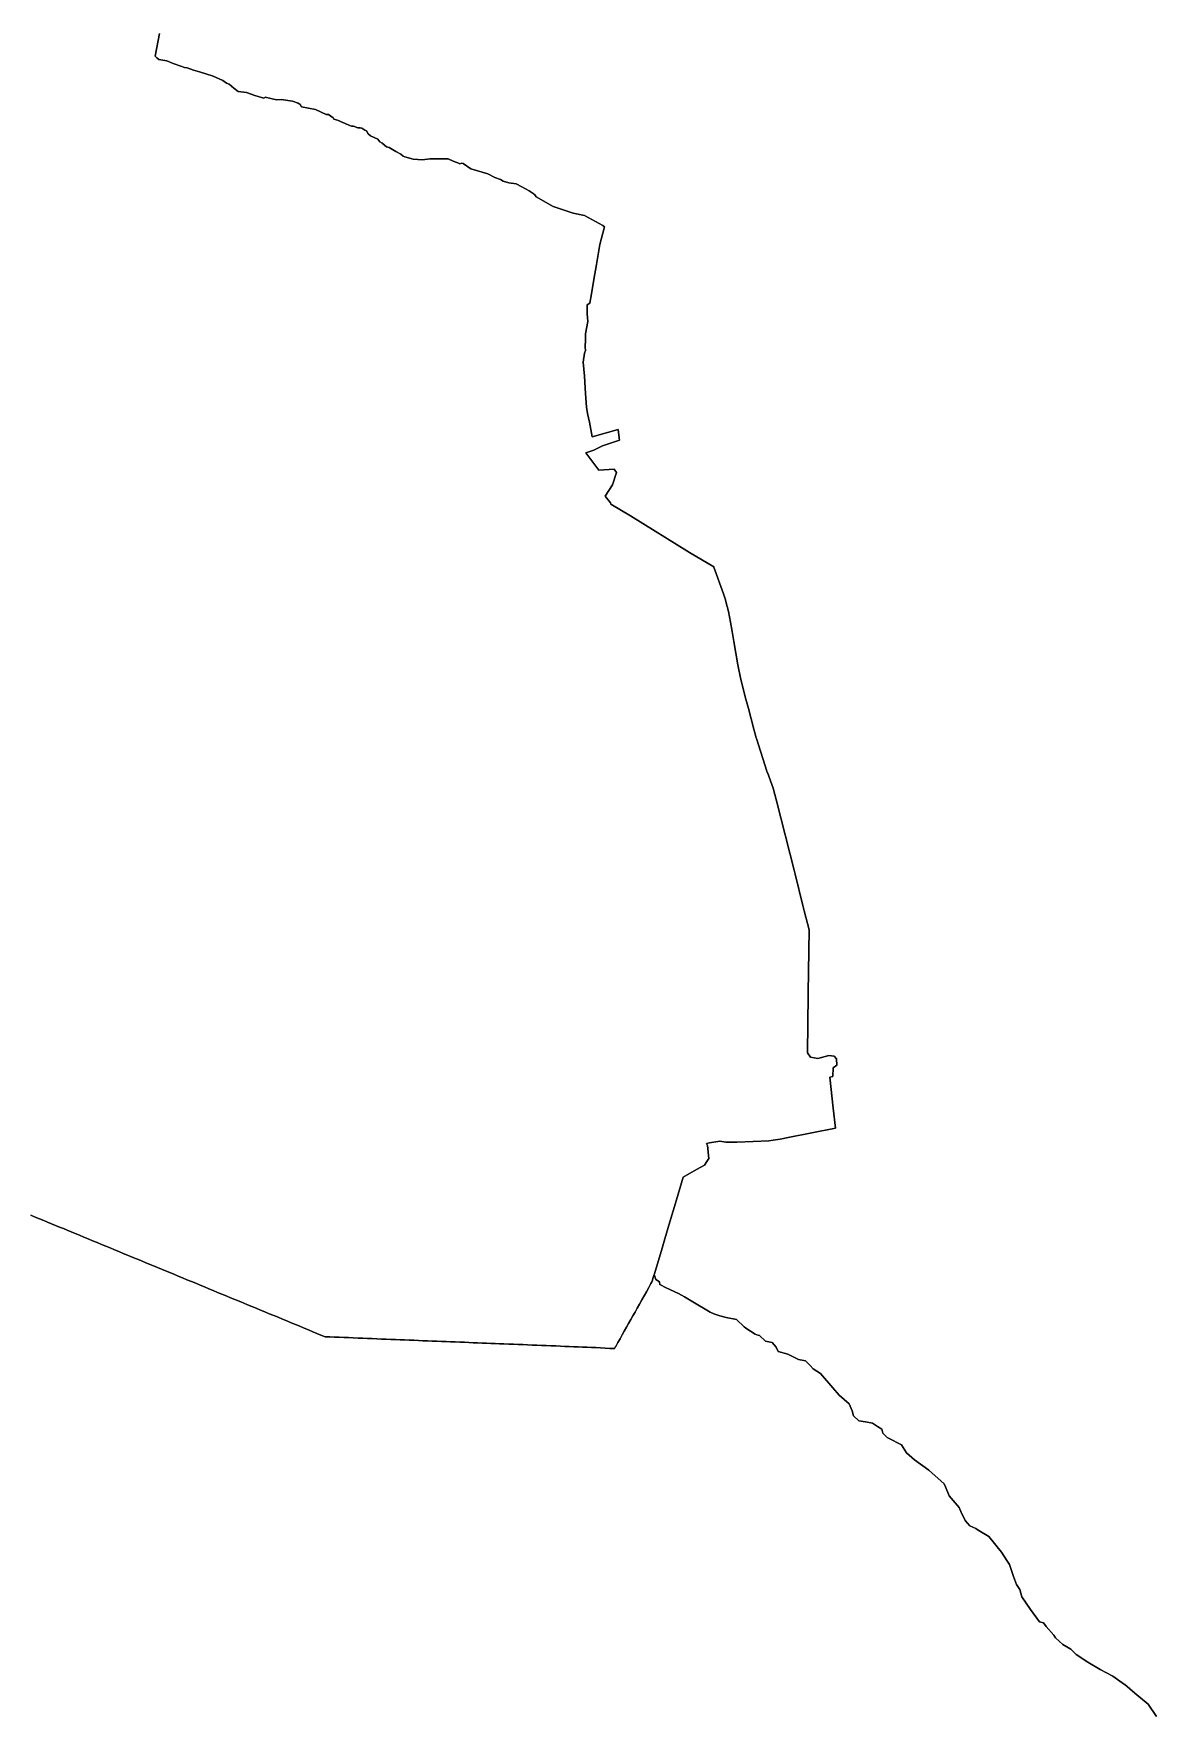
# Model space of a CAD drawing. Header units: inches. Extents: x 130170 to 284068, y 377793 to 804530.
# Drawn here: x 219694 to 222037, y 750686 to 754179 of the extents above; entities that cross this region are included whole.
import ezdxf

# ---------------------------------------------------------------- set-up
doc = ezdxf.new("R2010")
doc.units = ezdxf.units.IN
doc.header["$MEASUREMENT"] = 0
doc.layers.add('muni_il', color=7, linetype='Continuous')

msp = doc.modelspace()

# ---------------------------------------------------------------- linework, layer by layer
at = {"layer": 'muni_il'}
for points in [[(219957.1, 754178.9), (219947.8, 754131.4), (219951.8, 754127.7), (219955.5, 754124.1), (219972.5, 754121.6), (219985.6, 754115.8), (220001.4, 754110.4), (220009.5, 754107.6), (220015, 754107.1), (220028.1, 754102), (220040.8, 754098.7), (220068.8, 754089.5), (220089.5, 754080.8), (220097, 754075.2), (220102.6, 754072.6), (220107.2, 754068.5), (220112.4, 754064.7), (220121, 754057.3), (220138.4, 754055.8), (220156.2, 754049.1), (220174.8, 754043.7), (220176.2, 754044.3), (220177.5, 754046), (220189.2, 754043), (220201, 754040.5), (220211, 754041), (220234.6, 754037.3), (220246.5, 754033.4), (220250.4, 754030.8), (220253.5, 754025.8), (220282.4, 754020.3), (220304.6, 754009.4), (220309.6, 754009.7), (220319.4, 754002.4), (220320.9, 753999.6), (220328.3, 753998), (220350.9, 753987.8), (220357.6, 753985.1), (220361.5, 753985.5), (220370.8, 753981.6), (220375.9, 753981.8), (220378.9, 753981.5), (220385.4, 753977.2), (220388.8, 753975.4), (220392.7, 753969.3), (220397, 753965.3), (220412.6, 753958.2), (220416.7, 753952.8), (220421.9, 753949.9), (220430.4, 753942.4), (220436.1, 753940.7), (220450.2, 753932.5), (220460.5, 753926.9), (220465.7, 753922.7), (220468.8, 753921.4), (220486.3, 753916.3), (220506, 753915.1), (220521.3, 753917.4), (220556.6, 753917.1), (220559.3, 753916.9), (220570, 753912.6), (220575.6, 753910.4), (220579.4, 753908.6), (220583.6, 753906.9), (220586.8, 753908.4), (220590.6, 753907.8), (220606.5, 753896.6), (220630, 753889.6), (220642.2, 753885.7), (220656.6, 753878.2), (220668.6, 753874.1), (220674.3, 753870.3), (220685.6, 753867.5), (220701, 753865.3), (220712.6, 753859), (220728.1, 753850.5), (220736.7, 753844.9), (220740.3, 753841.8), (220743.1, 753838.1), (220753.7, 753831.8), (220776.6, 753818.4), (220778.3, 753817.9), (220819.9, 753804.2), (220843.4, 753798.8), (220881.6, 753778), (220885.2, 753775.3), (220875.3, 753738.9), (220868.8, 753696.8), (220863.2, 753665.3), (220858, 753635.6), (220854.5, 753616), (220848.9, 753612.7), (220849.4, 753593.7), (220849.7, 753586.1), (220850.3, 753577.7), (220846, 753552.6), (220845.9, 753540.3), (220845.1, 753524.8), (220845.6, 753517.7), (220843.5, 753511.7), (220840.9, 753493.1), (220843.6, 753464.2), (220845.2, 753439.4), (220845.9, 753427.7), (220848.1, 753399.2), (220849.8, 753386.2), (220853.9, 753367.9), (220859.8, 753337.3), (220914.2, 753352.8), (220915.8, 753335.2), (220915.9, 753334.6), (220916.6, 753330.5), (220881, 753318.6), (220862.8, 753309.5), (220846.5, 753304), (220873.3, 753267.8), (220905.4, 753270.1), (220910.3, 753262.9), (220902.3, 753237.6), (220887, 753213.6), (220898.1, 753199.5), (220898.3, 753197.2), (220939.9, 753172.6), (221062.9, 753096.4), (221113.4, 753066.1), (221113.5, 753066), (221133.4, 753010.1), (221134.8, 753006), (221135.7, 753003.5), (221137.2, 752999.4), (221141.4, 752983.7), (221141.5, 752983.3), (221144.2, 752973.4), (221148.4, 752951.2), (221151.5, 752931.3), (221154.8, 752910.4), (221163.6, 752861.9), (221169.5, 752831.3), (221180.4, 752790.7), (221180.4, 752790.7), (221185.6, 752771.1), (221191.3, 752749.6), (221192.8, 752744.3), (221194.4, 752738.1), (221202, 752709.8), (221202, 752709.8), (221202.4, 752708.3), (221219.8, 752653.4), (221224.1, 752640), (221225, 752637.5), (221225.1, 752637.3), (221236.9, 752604.8), (221244.2, 752578.7), (221280.8, 752433.5), (221282.8, 752425.4), (221299.3, 752359.9), (221302.1, 752348.9), (221312, 752309.7), (221310.3, 752178), (221310.2, 752173.5), (221308.6, 752052.8), (221315.2, 752043.6), (221330.2, 752040.9), (221353, 752047.4), (221364.6, 752045.8), (221369.4, 752040.2), (221370.3, 752027.2), (221362.6, 752021.6), (221361.7, 752003.2), (221355.6, 752001.8), (221362.6, 751937.6), (221367.2, 751895.8), (221268.7, 751876.3), (221251.7, 751873), (221237.2, 751870.6), (221228, 751869.1), (221195.5, 751867.9), (221161.4, 751866.8), (221138.2, 751866.9), (221125.9, 751868.4), (221104.5, 751864.9), (221097.9, 751863.8), (221100.5, 751859.5), (221103, 751832.4), (221098.6, 751826.2), (221093.7, 751818.8), (221077.2, 751809.9), (221049.3, 751793.3), (221035.5, 751746.2), (221021.5, 751700.4), (221010.9, 751664.9), (221005.3, 751645.7), (220989.6, 751592.2), (220988.9, 751590.7), (220986.4, 751582.5), (220984.5, 751576.3), (220984.4, 751576), (220983.9, 751574.4), (220983.4, 751573.6), (220982.3, 751571.7), (220977.6, 751563.2), (220972.8, 751554.6), (220968, 751546), (220963.2, 751537.5), (220958.4, 751528.9), (220953.6, 751520.4), (220949.2, 751512.4), (220944.7, 751504.5), (220940.2, 751496.5), (220935.7, 751488.6), (220931.2, 751480.6), (220926.7, 751472.6), (220922.2, 751464.7), (220917.7, 751456.7), (220913.2, 751448.8), (220908.7, 751440.8), (220908.4, 751440.2), (220906.1, 751436.1), (220896.3, 751436.6), (220886.6, 751437.2), (220876.8, 751437.8), (220867.6, 751438.2), (220858.3, 751438.6), (220849, 751438.9), (220839.7, 751439.3), (220830.4, 751439.7), (220821.2, 751440.1), (220811.9, 751440.4), (220802.6, 751440.8), (220793.3, 751441.2), (220783.5, 751441.6), (220773.7, 751442), (220763.9, 751442.3), (220754.1, 751442.7), (220744.3, 751443.1), (220734.5, 751443.5), (220724.7, 751443.9), (220714.9, 751444.3), (220705.1, 751444.7), (220695.3, 751445.1), (220685.5, 751445.5), (220675.7, 751445.9), (220666.5, 751446.2), (220657.4, 751446.6), (220648.2, 751447), (220639.1, 751447.3), (220629.9, 751447.7), (220620.7, 751448.1), (220611.6, 751448.4), (220602.4, 751448.8), (220593.3, 751449.2), (220583.7, 751449.6), (220574.1, 751450), (220564.4, 751450.3), (220554.8, 751450.7), (220545.2, 751451.1), (220535.6, 751451.5), (220526, 751451.9), (220516.4, 751452.3), (220506.7, 751452.6), (220497.1, 751453), (220487.5, 751453.4), (220477.9, 751453.8), (220468.4, 751454.2), (220458.8, 751454.6), (220449.2, 751455), (220439.6, 751455.3), (220430, 751455.7), (220420.2, 751456.1), (220410.4, 751456.5), (220400.6, 751456.9), (220390.8, 751457.3), (220381, 751457.7), (220371.2, 751458.1), (220361.3, 751458.5), (220351.5, 751458.9), (220341.7, 751459.3), (220331.9, 751459.7), (220322.1, 751460), (220312.3, 751460.4), (220302.5, 751460.8), (220294, 751464.3), (220285.5, 751467.8), (220277, 751471.3), (220267.9, 751475.1), (220258.9, 751478.8), (220249.8, 751482.6), (220240.7, 751486.3), (220231.6, 751490.1), (220222.5, 751493.8), (220213.4, 751497.6), (220204.4, 751501.3), (220195.3, 751505.1), (220186.2, 751508.8), (220177.1, 751512.6), (220168, 751516.3), (220158.9, 751520.1), (220150, 751523.8), (220141, 751527.5), (220132, 751531.2), (220123.1, 751534.9), (220114.1, 751538.6), (220105.1, 751542.3), (220096.2, 751546), (220087.2, 751549.7), (220078.2, 751553.4), (220069.2, 751557.1), (220060.1, 751560.9), (220051, 751564.7), (220041.8, 751568.4), (220032.7, 751572.2), (220023.6, 751576), (220014.4, 751579.8), (220005.3, 751583.5), (219996.1, 751587.3), (219987, 751591.1), (219978.5, 751594.6), (219969.9, 751598.1), (219961.4, 751601.6), (219952.9, 751605.2), (219944.3, 751608.7), (219935.8, 751612.2), (219927.3, 751615.7), (219918.1, 751619.5), (219909, 751623.3), (219899.9, 751627), (219890.7, 751630.8), (219881.6, 751634.6), (219872.5, 751638.4), (219863.3, 751642.1), (219854.2, 751645.9), (219845.1, 751649.7), (219836, 751653.4), (219826.8, 751657.2), (219817.7, 751661), (219808.6, 751664.7), (219799.4, 751668.5), (219790.3, 751672.3), (219781.2, 751676.1), (219773, 751679.4), (219764.8, 751682.8), (219756.6, 751686.2), (219748.4, 751689.6), (219740.2, 751693), (219732, 751696.3), (219723.8, 751699.7), (219715.7, 751703.1), (219706.8, 751706.8), (219697.9, 751710.4), (219689, 751714.1)], [(222036.8, 750668.9), (222019.6, 750694.3), (221991.4, 750717.6), (221970.5, 750735.4), (221970.2, 750735.7), (221946, 750752.7), (221919.1, 750766.6), (221893.7, 750782), (221868.9, 750798.1), (221857.8, 750809), (221841.6, 750819.2), (221826.2, 750832.8), (221822.3, 750838.2), (221806.5, 750856.3), (221800.9, 750863.9), (221792.8, 750866.6), (221774.2, 750891.8), (221756.1, 750918.2), (221752, 750933.9), (221744.8, 750943.8), (221738.8, 750960.8), (221729.9, 750986), (221724.7, 750994.2), (221713.4, 751011.9), (221687.1, 751044.3), (221664.5, 751057.7), (221659.7, 751060.6), (221647.1, 751066.6), (221637.9, 751077.6), (221630.7, 751092.3), (221630.3, 751093.1), (221625, 751104.9), (221604.6, 751128.8), (221596.9, 751148.1), (221593.8, 751154.3), (221562.1, 751182.3), (221532.3, 751204), (221515, 751218.9), (221505, 751235.4), (221497.7, 751239), (221484.4, 751245.6), (221474.9, 751250.5), (221465.7, 751260), (221464, 751268), (221455.1, 751273.9), (221444.1, 751280.7), (221429.8, 751283.6), (221415.8, 751285.3), (221405, 751296.1), (221402.3, 751306.3), (221396, 751320.7), (221374.9, 751339.1), (221361.9, 751354.2), (221336, 751384.2), (221320.6, 751394.2), (221314.3, 751400.6), (221304.9, 751410.6), (221289.8, 751413.4), (221268.1, 751424.5), (221247.6, 751430), (221243.1, 751439.3), (221235.1, 751448.8), (221220.9, 751451.8), (221208.5, 751463.1), (221202.8, 751464.8), (221199.6, 751466.5), (221180, 751478.9), (221176.4, 751481.6), (221160.9, 751496.5), (221139.2, 751500.9), (221126.2, 751504.3), (221113.2, 751508.8), (221105.9, 751511.8), (221069.6, 751533.6), (221052.2, 751543.8), (221039.4, 751551.3), (221014.2, 751563.1), (221000.6, 751569.9), (221000.1, 751575.4), (220992.6, 751579.9), (220988.9, 751590.7), (220989.6, 751592.2), (221005.3, 751645.7), (221010.9, 751664.9), (221021.5, 751700.4), (221035.5, 751746.2), (221049.3, 751793.3), (221077.2, 751809.9), (221093.7, 751818.8), (221098.6, 751826.2), (221103, 751832.4), (221100.5, 751859.5), (221097.9, 751863.8), (221104.5, 751864.9), (221125.9, 751868.4), (221138.2, 751866.9), (221161.4, 751866.8), (221195.5, 751867.9), (221228, 751869.1), (221237.2, 751870.6), (221251.7, 751873), (221268.7, 751876.3), (221367.2, 751895.8), (221362.6, 751937.6), (221355.6, 752001.8), (221361.7, 752003.2), (221362.6, 752021.6), (221370.3, 752027.2), (221369.4, 752040.2), (221364.6, 752045.8), (221353, 752047.4), (221330.2, 752040.9), (221315.2, 752043.6), (221308.6, 752052.8), (221310.2, 752173.5), (221310.3, 752178), (221312, 752309.7), (221302.1, 752348.9), (221299.3, 752359.9), (221282.8, 752425.4), (221280.8, 752433.5), (221244.2, 752578.7), (221236.9, 752604.8), (221225.1, 752637.3), (221225, 752637.5), (221224.1, 752640), (221219.8, 752653.4), (221202.4, 752708.3), (221202, 752709.8), (221202, 752709.8), (221194.4, 752738.1), (221192.8, 752744.3), (221191.3, 752749.6), (221185.6, 752771.1), (221180.4, 752790.7), (221180.4, 752790.7), (221169.5, 752831.3), (221163.6, 752861.9), (221154.8, 752910.4), (221151.5, 752931.3), (221148.4, 752951.2), (221144.2, 752973.4), (221141.5, 752983.3), (221141.4, 752983.7), (221137.2, 752999.4), (221135.7, 753003.5), (221134.8, 753006), (221133.4, 753010.1), (221113.5, 753066), (221113.4, 753066.1), (221062.9, 753096.4), (220939.9, 753172.6), (220898.3, 753197.2), (220898.1, 753199.5), (220887, 753213.6), (220902.3, 753237.6), (220910.3, 753262.9), (220905.4, 753270.1), (220873.3, 753267.8), (220846.5, 753304), (220862.8, 753309.5), (220881, 753318.6), (220916.6, 753330.5), (220915.9, 753334.6), (220915.8, 753335.2), (220914.2, 753352.8), (220859.8, 753337.3), (220853.9, 753367.9), (220849.8, 753386.2), (220848.1, 753399.2), (220845.9, 753427.7), (220845.2, 753439.4), (220843.6, 753464.2), (220840.9, 753493.1), (220843.5, 753511.7), (220845.6, 753517.7), (220845.1, 753524.8), (220845.9, 753540.3), (220846, 753552.6), (220850.3, 753577.7), (220849.7, 753586.1), (220849.4, 753593.7), (220848.9, 753612.7), (220854.5, 753616), (220858, 753635.6), (220863.2, 753665.3), (220868.8, 753696.8), (220875.3, 753738.9), (220885.2, 753775.3), (220881.6, 753778), (220843.4, 753798.8), (220819.9, 753804.2), (220778.3, 753817.9), (220776.6, 753818.4), (220753.7, 753831.8), (220743.1, 753838.1), (220740.3, 753841.8), (220736.7, 753844.9), (220728.1, 753850.5), (220712.6, 753859), (220701, 753865.3), (220685.6, 753867.5), (220674.3, 753870.3), (220668.6, 753874.1), (220656.6, 753878.2), (220642.2, 753885.7), (220630, 753889.6), (220606.5, 753896.6), (220590.6, 753907.8), (220586.8, 753908.4), (220583.6, 753906.9), (220579.4, 753908.6), (220575.6, 753910.4), (220570, 753912.6), (220559.3, 753916.9), (220556.6, 753917.1), (220521.3, 753917.4), (220506, 753915.1), (220486.3, 753916.3), (220468.8, 753921.4), (220465.7, 753922.7), (220460.5, 753926.9), (220450.2, 753932.5), (220436.1, 753940.7), (220430.4, 753942.4), (220421.9, 753949.9), (220416.7, 753952.8), (220412.6, 753958.2), (220397, 753965.3), (220392.7, 753969.3), (220388.8, 753975.4), (220385.4, 753977.2), (220378.9, 753981.5), (220375.9, 753981.8), (220370.8, 753981.6), (220361.5, 753985.5), (220357.6, 753985.1), (220350.9, 753987.8), (220328.3, 753998), (220320.9, 753999.6), (220319.4, 754002.4), (220309.6, 754009.7), (220304.6, 754009.4), (220282.4, 754020.3), (220253.5, 754025.8), (220250.4, 754030.8), (220246.5, 754033.4), (220234.6, 754037.3), (220211, 754041), (220201, 754040.5), (220189.2, 754043), (220177.5, 754046), (220176.2, 754044.3), (220174.8, 754043.7), (220156.2, 754049.1), (220138.4, 754055.8), (220121, 754057.3), (220112.4, 754064.7), (220107.2, 754068.5), (220102.6, 754072.6), (220097, 754075.2), (220089.5, 754080.8), (220068.8, 754089.5), (220040.8, 754098.7), (220028.1, 754102), (220015, 754107.1), (220009.5, 754107.6), (220001.4, 754110.4), (219985.6, 754115.8), (219972.5, 754121.6), (219955.5, 754124.1), (219951.8, 754127.7), (219947.8, 754131.4), (219957.1, 754178.9)], [(219689, 751714.1), (219697.9, 751710.4), (219706.8, 751706.8), (219715.7, 751703.1), (219723.8, 751699.7), (219732, 751696.3), (219740.2, 751693), (219748.4, 751689.6), (219756.6, 751686.2), (219764.8, 751682.8), (219773, 751679.4), (219781.2, 751676.1), (219790.3, 751672.3), (219799.4, 751668.5), (219808.6, 751664.7), (219817.7, 751661), (219826.8, 751657.2), (219836, 751653.4), (219845.1, 751649.7), (219854.2, 751645.9), (219863.3, 751642.1), (219872.5, 751638.4), (219881.6, 751634.6), (219890.7, 751630.8), (219899.9, 751627), (219909, 751623.3), (219918.1, 751619.5), (219927.3, 751615.7), (219935.8, 751612.2), (219944.3, 751608.7), (219952.9, 751605.2), (219961.4, 751601.6), (219969.9, 751598.1), (219978.5, 751594.6), (219987, 751591.1), (219996.1, 751587.3), (220005.3, 751583.5), (220014.4, 751579.8), (220023.6, 751576), (220032.7, 751572.2), (220041.8, 751568.4), (220051, 751564.7), (220060.1, 751560.9), (220069.2, 751557.1), (220078.2, 751553.4), (220087.2, 751549.7), (220096.2, 751546), (220105.1, 751542.3), (220114.1, 751538.6), (220123.1, 751534.9), (220132, 751531.2), (220141, 751527.5), (220150, 751523.8), (220158.9, 751520.1), (220168, 751516.3), (220177.1, 751512.6), (220186.2, 751508.8), (220195.3, 751505.1), (220204.4, 751501.3), (220213.4, 751497.6), (220222.5, 751493.8), (220231.6, 751490.1), (220240.7, 751486.3), (220249.8, 751482.6), (220258.9, 751478.8), (220267.9, 751475.1), (220277, 751471.3), (220285.5, 751467.8), (220294, 751464.3), (220302.5, 751460.8), (220312.3, 751460.4), (220322.1, 751460), (220331.9, 751459.7), (220341.7, 751459.3), (220351.5, 751458.9), (220361.3, 751458.5), (220371.2, 751458.1), (220381, 751457.7), (220390.8, 751457.3), (220400.6, 751456.9), (220410.4, 751456.5), (220420.2, 751456.1), (220430, 751455.7), (220439.6, 751455.3), (220449.2, 751455), (220458.8, 751454.6), (220468.4, 751454.2), (220477.9, 751453.8), (220487.5, 751453.4), (220497.1, 751453), (220506.7, 751452.6), (220516.4, 751452.3), (220526, 751451.9), (220535.6, 751451.5), (220545.2, 751451.1), (220554.8, 751450.7), (220564.4, 751450.3), (220574.1, 751450), (220583.7, 751449.6), (220593.3, 751449.2), (220602.4, 751448.8), (220611.6, 751448.4), (220620.7, 751448.1), (220629.9, 751447.7), (220639.1, 751447.3), (220648.2, 751447), (220657.4, 751446.6), (220666.5, 751446.2), (220675.7, 751445.9), (220685.5, 751445.5), (220695.3, 751445.1), (220705.1, 751444.7), (220714.9, 751444.3), (220724.7, 751443.9), (220734.5, 751443.5), (220744.3, 751443.1), (220754.1, 751442.7), (220763.9, 751442.3), (220773.7, 751442), (220783.5, 751441.6), (220793.3, 751441.2), (220802.6, 751440.8), (220811.9, 751440.4), (220821.2, 751440.1), (220830.4, 751439.7), (220839.7, 751439.3), (220849, 751438.9), (220858.3, 751438.6), (220867.6, 751438.2), (220876.8, 751437.8), (220886.6, 751437.2), (220896.3, 751436.6), (220906.1, 751436.1), (220908.4, 751440.2), (220908.7, 751440.8), (220913.2, 751448.8), (220917.7, 751456.7), (220922.2, 751464.7), (220926.7, 751472.6), (220931.2, 751480.6), (220935.7, 751488.6), (220940.2, 751496.5), (220944.7, 751504.5), (220949.2, 751512.4), (220953.6, 751520.4), (220958.4, 751528.9), (220963.2, 751537.5), (220968, 751546), (220972.8, 751554.6), (220977.6, 751563.2), (220982.3, 751571.7), (220983.4, 751573.6), (220983.9, 751574.4), (220984.4, 751576), (220984.5, 751576.3), (220986.4, 751582.5), (220988.9, 751590.7), (220992.6, 751579.9), (221000.1, 751575.4), (221000.6, 751569.9), (221014.2, 751563.1), (221039.4, 751551.3), (221052.2, 751543.8), (221069.6, 751533.6), (221105.9, 751511.8), (221113.2, 751508.8), (221126.2, 751504.3), (221139.2, 751500.9), (221160.9, 751496.5), (221176.4, 751481.6), (221180, 751478.9), (221199.6, 751466.5), (221202.8, 751464.8), (221208.5, 751463.1), (221220.9, 751451.8), (221235.1, 751448.8), (221243.1, 751439.3), (221247.6, 751430), (221268.1, 751424.5), (221289.8, 751413.4), (221304.9, 751410.6), (221314.3, 751400.6), (221320.6, 751394.2), (221336, 751384.2), (221361.9, 751354.2), (221374.9, 751339.1), (221396, 751320.7), (221402.3, 751306.3), (221405, 751296.1), (221415.8, 751285.3), (221429.8, 751283.6), (221444.1, 751280.7), (221455.1, 751273.9), (221464, 751268), (221465.7, 751260), (221474.9, 751250.5), (221484.4, 751245.6), (221497.7, 751239), (221505, 751235.4), (221515, 751218.9), (221532.3, 751204), (221562.1, 751182.3), (221593.8, 751154.3), (221596.9, 751148.1), (221604.6, 751128.8), (221625, 751104.9), (221630.3, 751093.1), (221630.7, 751092.3), (221637.9, 751077.6), (221647.1, 751066.6), (221659.7, 751060.6), (221664.5, 751057.7), (221687.1, 751044.3), (221713.4, 751011.9), (221724.7, 750994.2), (221724.7, 750994.2), (221729.9, 750986), (221738.8, 750960.8), (221744.8, 750943.8), (221752, 750933.9), (221756.1, 750918.2), (221774.2, 750891.8), (221792.8, 750866.6), (221800.9, 750863.9), (221806.5, 750856.3), (221822.3, 750838.2), (221826.2, 750832.8), (221841.6, 750819.2), (221857.8, 750809), (221868.9, 750798.1), (221893.7, 750782), (221919.1, 750766.6), (221946, 750752.7), (221970.2, 750735.7), (221970.5, 750735.4), (221991.4, 750717.6), (222019.6, 750694.3), (222036.8, 750668.9)]]:
    msp.add_lwpolyline(points, dxfattribs=at)

doc.saveas('drawing.dxf')
